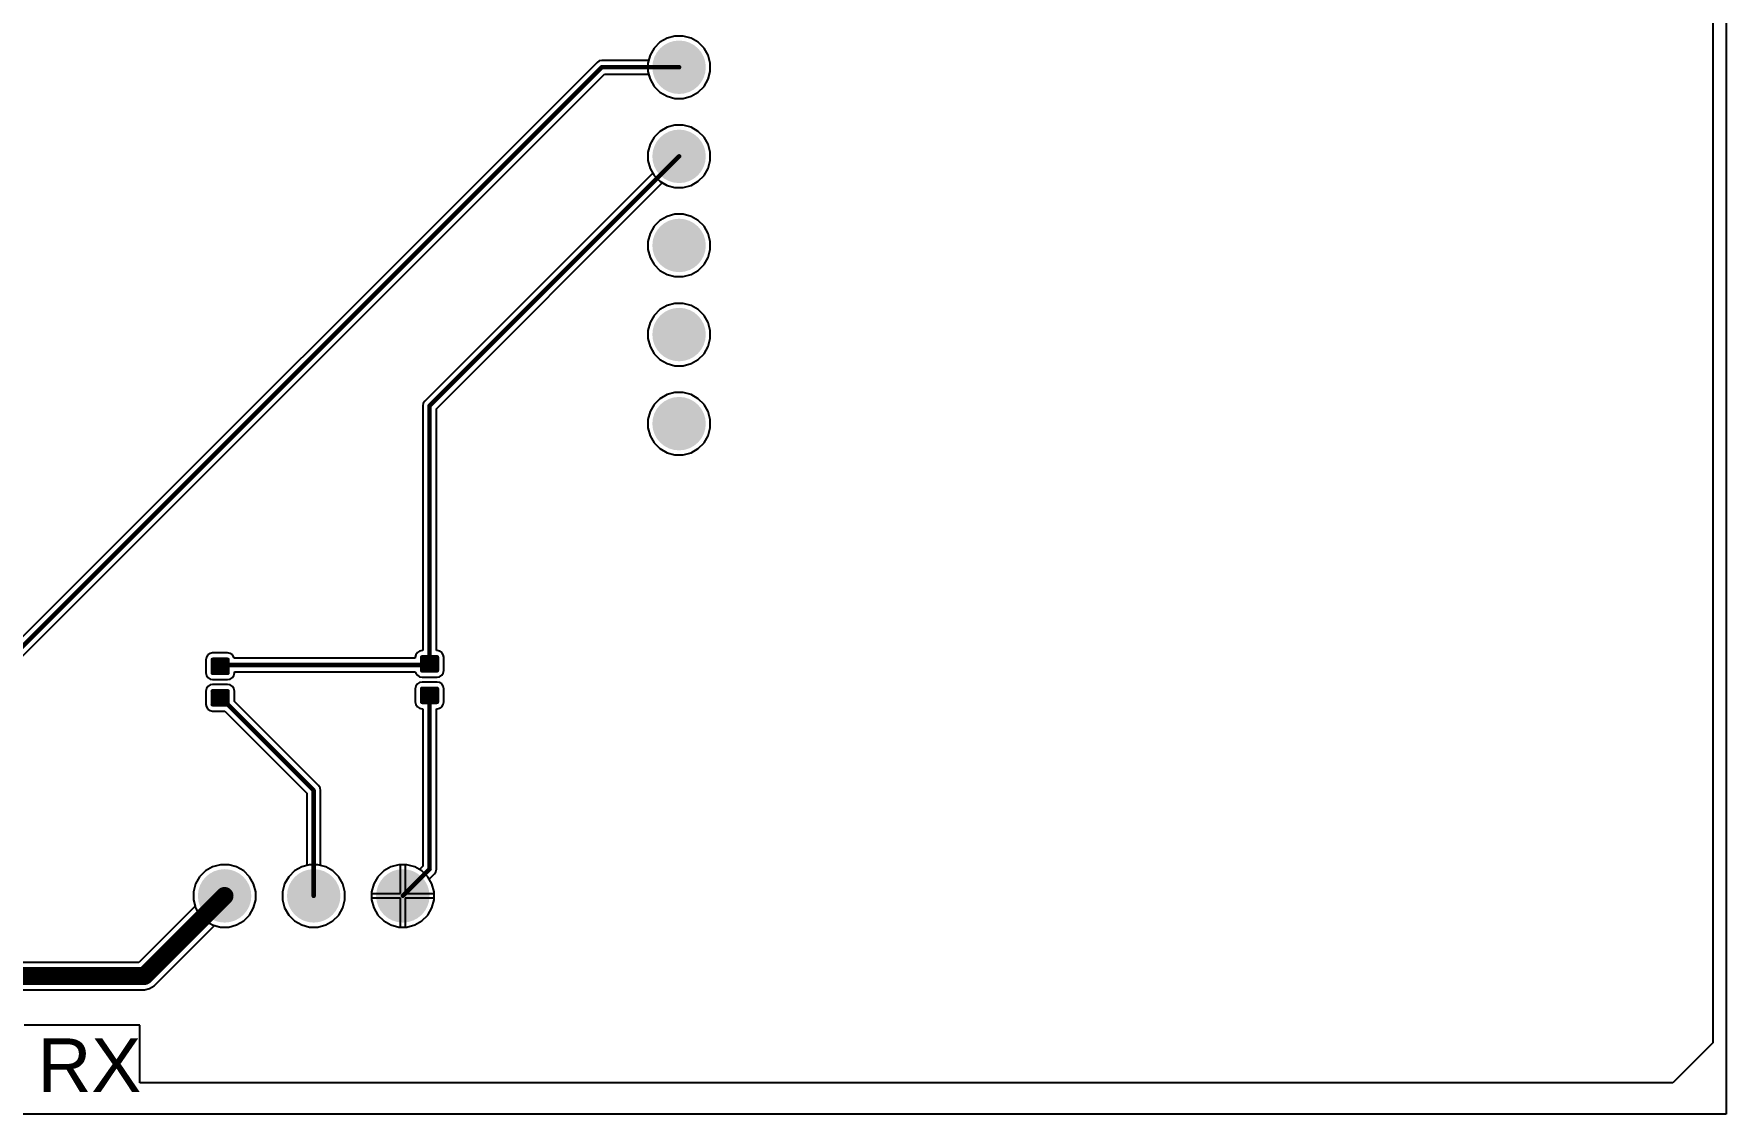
# Model space of a CAD drawing. Header units: inches. Extents: x 1.4 to 5.1, y 1.5 to 4.59.
# Drawn here: x 3.201 to 5.1, y 1.5 to 2.712 of the extents above; entities that cross this region are included whole.
import ezdxf

# ---------------------------------------------------------------- set-up
doc = ezdxf.new("R2010")
doc.units = ezdxf.units.IN
doc.header["$MEASUREMENT"] = 0
for name, color, linetype in [('Bottom Layer', 5, 'Continuous'), ('Multi-Layer', 9, 'Continuous'), ('Pad Holes', 156, 'Continuous'), ('Top Layer', 1, 'Continuous')]:
    doc.layers.add(name, color=color, linetype=linetype)
doc.styles.add('Arial', font='', dxfattribs={"height": 0.2})
doc.styles.get('Arial').set_extended_font_data('Arial')

# ---------------------------------------------------------------- blocks, each defined once
blk = doc.blocks.new('RESC0402_1005__L_2')
at = {"layer": 'Top Layer'}
h = blk.add_hatch(color=1, dxfattribs=at)
edge = h.paths.add_edge_path()
edge.add_arc((-0.0251, -0.0084), 0.00246, 180, 270)
edge.add_line((-0.0251, -0.0108), (-0.0103, -0.0108))
edge.add_arc((-0.0103, -0.0084), 0.00246, 270, 360)
edge.add_line((-0.0079, -0.0084), (-0.0079, 0.0084))
edge.add_arc((-0.0103, 0.0084), 0.00246, 0, 90)
edge.add_line((-0.0103, 0.0108), (-0.0251, 0.0108))
edge.add_arc((-0.0251, 0.0084), 0.00246, 90, 180)
edge.add_line((-0.0276, 0.0084), (-0.0276, -0.0084))
h = blk.add_hatch(color=1, dxfattribs=at)
edge = h.paths.add_edge_path()
edge.add_arc((0.0103, -0.0084), 0.00246, 180, 270)
edge.add_line((0.0103, -0.0108), (0.0251, -0.0108))
edge.add_arc((0.0251, -0.0084), 0.00246, 270, 360)
edge.add_line((0.0276, -0.0084), (0.0276, 0.0084))
edge.add_arc((0.0251, 0.0084), 0.00246, 0, 90)
edge.add_line((0.0251, 0.0108), (0.0103, 0.0108))
edge.add_arc((0.0103, 0.0084), 0.00246, 90, 180)
edge.add_line((0.0079, 0.0084), (0.0079, -0.0084))
blk = doc.blocks.new('RESC0402_1005__L_4')
at = {"layer": 'Top Layer'}
h = blk.add_hatch(color=1, dxfattribs=at)
edge = h.paths.add_edge_path()
edge.add_arc((-0.0251, -0.0084), 0.00246, 180, 270)
edge.add_line((-0.0251, -0.0108), (-0.0103, -0.0108))
edge.add_arc((-0.0103, -0.0084), 0.00246, 270, 360)
edge.add_line((-0.0079, -0.0084), (-0.0079, 0.0084))
edge.add_arc((-0.0103, 0.0084), 0.00246, 0, 90)
edge.add_line((-0.0103, 0.0108), (-0.0251, 0.0108))
edge.add_arc((-0.0251, 0.0084), 0.00246, 90, 180)
edge.add_line((-0.0276, 0.0084), (-0.0276, -0.0084))
h = blk.add_hatch(color=1, dxfattribs=at)
edge = h.paths.add_edge_path()
edge.add_arc((0.0103, -0.0084), 0.00246, 180, 270)
edge.add_line((0.0103, -0.0108), (0.0251, -0.0108))
edge.add_arc((0.0251, -0.0084), 0.00246, 270, 360)
edge.add_line((0.0276, -0.0084), (0.0276, 0.0084))
edge.add_arc((0.0251, 0.0084), 0.00246, 0, 90)
edge.add_line((0.0251, 0.0108), (0.0103, 0.0108))
edge.add_arc((0.0103, 0.0084), 0.00246, 90, 180)
edge.add_line((0.0079, 0.0084), (0.0079, -0.0084))
blk = doc.blocks.new('B____RX_5')
at = {"layer": 'Bottom Layer'}
h = blk.add_hatch(color=5, dxfattribs=at)
edge = h.paths.add_edge_path()
edge.add_arc((0, 0), 0.03, 0, 360)
h = blk.add_hatch(color=5, dxfattribs=at)
edge = h.paths.add_edge_path()
edge.add_arc((0, -0.1), 0.03, 0, 360)
h = blk.add_hatch(color=5, dxfattribs=at)
edge = h.paths.add_edge_path()
edge.add_arc((0, -0.2), 0.03, 0, 360)
at = {"layer": 'Multi-Layer'}
h = blk.add_hatch(color=9, dxfattribs=at)
edge = h.paths.add_edge_path()
edge.add_arc((0, 0), 0.03, 0, 360)
h = blk.add_hatch(color=9, dxfattribs=at)
edge = h.paths.add_edge_path()
edge.add_arc((0, -0.1), 0.03, 0, 360)
h = blk.add_hatch(color=9, dxfattribs=at)
edge = h.paths.add_edge_path()
edge.add_arc((0, -0.2), 0.03, 0, 360)
at = {"layer": 'Pad Holes'}
h = blk.add_hatch(color=7, dxfattribs=at)
edge = h.paths.add_edge_path()
edge.add_arc((0, 0), 0.015, 0, 360)
h = blk.add_hatch(color=7, dxfattribs=at)
edge = h.paths.add_edge_path()
edge.add_arc((0, -0.1), 0.015, 0, 360)
h = blk.add_hatch(color=7, dxfattribs=at)
edge = h.paths.add_edge_path()
edge.add_arc((0, -0.2), 0.015, 0, 360)
at = {"layer": 'Top Layer'}
h = blk.add_hatch(color=1, dxfattribs=at)
edge = h.paths.add_edge_path()
edge.add_arc((0, 0), 0.03, 0, 360)
h = blk.add_hatch(color=1, dxfattribs=at)
edge = h.paths.add_edge_path()
edge.add_arc((0, -0.1), 0.03, 0, 360)
h = blk.add_hatch(color=1, dxfattribs=at)
edge = h.paths.add_edge_path()
edge.add_arc((0, -0.2), 0.03, 0, 360)
blk = doc.blocks.new('ESP32_10')
at = {"layer": 'Bottom Layer'}
h = blk.add_hatch(color=5, dxfattribs=at)
edge = h.paths.add_edge_path()
edge.add_arc((-0.9, 0.1), 0.03, 0, 360)
h = blk.add_hatch(color=5, dxfattribs=at)
edge = h.paths.add_edge_path()
edge.add_arc((0, 0.1), 0.03, 0, 360)
h = blk.add_hatch(color=5, dxfattribs=at)
edge = h.paths.add_edge_path()
edge.add_arc((-0.9, 0), 0.03, 0, 360)
h = blk.add_hatch(color=5, dxfattribs=at)
edge = h.paths.add_edge_path()
edge.add_arc((0, 0), 0.03, 0, 360)
h = blk.add_hatch(color=5, dxfattribs=at)
edge = h.paths.add_edge_path()
edge.add_arc((-0.9, -0.1), 0.03, 0, 360)
h = blk.add_hatch(color=5, dxfattribs=at)
edge = h.paths.add_edge_path()
edge.add_arc((0, -0.1), 0.03, 0, 360)
h = blk.add_hatch(color=5, dxfattribs=at)
edge = h.paths.add_edge_path()
edge.add_arc((-0.9, -0.2), 0.03, 0, 360)
h = blk.add_hatch(color=5, dxfattribs=at)
edge = h.paths.add_edge_path()
edge.add_arc((0, -0.2), 0.03, 0, 360)
h = blk.add_hatch(color=5, dxfattribs=at)
edge = h.paths.add_edge_path()
edge.add_arc((-0.9, -0.3), 0.03, 0, 360)
h = blk.add_hatch(color=5, dxfattribs=at)
edge = h.paths.add_edge_path()
edge.add_arc((0, -0.3), 0.03, 0, 360)
h = blk.add_hatch(color=5, dxfattribs=at)
edge = h.paths.add_edge_path()
edge.add_arc((-0.9, -0.4), 0.03, 0, 360)
h = blk.add_hatch(color=5, dxfattribs=at)
edge = h.paths.add_edge_path()
edge.add_arc((0, -0.4), 0.03, 0, 360)
h = blk.add_hatch(color=5, dxfattribs=at)
edge = h.paths.add_edge_path()
edge.add_arc((-0.9, -0.5), 0.03, 0, 360)
h = blk.add_hatch(color=5, dxfattribs=at)
edge = h.paths.add_edge_path()
edge.add_arc((0, -0.5), 0.03, 0, 360)
h = blk.add_hatch(color=5, dxfattribs=at)
edge = h.paths.add_edge_path()
edge.add_arc((-0.9, -0.6), 0.03, 0, 360)
h = blk.add_hatch(color=5, dxfattribs=at)
edge = h.paths.add_edge_path()
edge.add_arc((0, -0.6), 0.03, 0, 360)
h = blk.add_hatch(color=5, dxfattribs=at)
edge = h.paths.add_edge_path()
edge.add_arc((-0.9, -0.7), 0.03, 0, 360)
h = blk.add_hatch(color=5, dxfattribs=at)
edge = h.paths.add_edge_path()
edge.add_arc((0, -0.7), 0.03, 0, 360)
h = blk.add_hatch(color=5, dxfattribs=at)
edge = h.paths.add_edge_path()
edge.add_arc((-0.9, -0.8), 0.03, 0, 360)
h = blk.add_hatch(color=5, dxfattribs=at)
edge = h.paths.add_edge_path()
edge.add_arc((0, -0.8), 0.03, 0, 360)
h = blk.add_hatch(color=5, dxfattribs=at)
edge = h.paths.add_edge_path()
edge.add_arc((-0.9, -0.9), 0.03, 0, 360)
h = blk.add_hatch(color=5, dxfattribs=at)
edge = h.paths.add_edge_path()
edge.add_arc((0, -0.9), 0.03, 0, 360)
h = blk.add_hatch(color=5, dxfattribs=at)
edge = h.paths.add_edge_path()
edge.add_arc((-0.9, -1), 0.03, 0, 360)
h = blk.add_hatch(color=5, dxfattribs=at)
edge = h.paths.add_edge_path()
edge.add_arc((0, -1), 0.03, 0, 360)
h = blk.add_hatch(color=5, dxfattribs=at)
edge = h.paths.add_edge_path()
edge.add_arc((-0.9, -1.1), 0.03, 0, 360)
h = blk.add_hatch(color=5, dxfattribs=at)
edge = h.paths.add_edge_path()
edge.add_arc((0, -1.1), 0.03, 0, 360)
h = blk.add_hatch(color=5, dxfattribs=at)
edge = h.paths.add_edge_path()
edge.add_arc((-0.9, -1.2), 0.03, 0, 360)
h = blk.add_hatch(color=5, dxfattribs=at)
edge = h.paths.add_edge_path()
edge.add_arc((0, -1.2), 0.03, 0, 360)
h = blk.add_hatch(color=5, dxfattribs=at)
edge = h.paths.add_edge_path()
edge.add_arc((-0.9, -1.3), 0.03, 0, 360)
h = blk.add_hatch(color=5, dxfattribs=at)
edge = h.paths.add_edge_path()
edge.add_arc((0, -1.3), 0.03, 0, 360)
h = blk.add_hatch(color=5, dxfattribs=at)
edge = h.paths.add_edge_path()
edge.add_arc((-0.9, -1.4), 0.03, 0, 360)
h = blk.add_hatch(color=5, dxfattribs=at)
edge = h.paths.add_edge_path()
edge.add_arc((0, -1.4), 0.03, 0, 360)
h = blk.add_hatch(color=5, dxfattribs=at)
edge = h.paths.add_edge_path()
edge.add_arc((-0.9, -1.5), 0.03, 0, 360)
h = blk.add_hatch(color=5, dxfattribs=at)
edge = h.paths.add_edge_path()
edge.add_arc((0, -1.5), 0.03, 0, 360)
h = blk.add_hatch(color=5, dxfattribs=at)
edge = h.paths.add_edge_path()
edge.add_arc((-0.9, -1.6), 0.03, 0, 360)
h = blk.add_hatch(color=5, dxfattribs=at)
edge = h.paths.add_edge_path()
edge.add_arc((0, -1.6), 0.03, 0, 360)
h = blk.add_hatch(color=5, dxfattribs=at)
edge = h.paths.add_edge_path()
edge.add_arc((-0.9, -1.7), 0.03, 0, 360)
h = blk.add_hatch(color=5, dxfattribs=at)
edge = h.paths.add_edge_path()
edge.add_arc((0, -1.7), 0.03, 0, 360)
at = {"layer": 'Multi-Layer'}
h = blk.add_hatch(color=9, dxfattribs=at)
edge = h.paths.add_edge_path()
edge.add_arc((-0.9, 0.1), 0.03, 0, 360)
h = blk.add_hatch(color=9, dxfattribs=at)
edge = h.paths.add_edge_path()
edge.add_arc((0, 0.1), 0.03, 0, 360)
h = blk.add_hatch(color=9, dxfattribs=at)
edge = h.paths.add_edge_path()
edge.add_arc((-0.9, 0), 0.03, 0, 360)
h = blk.add_hatch(color=9, dxfattribs=at)
edge = h.paths.add_edge_path()
edge.add_arc((0, 0), 0.03, 0, 360)
h = blk.add_hatch(color=9, dxfattribs=at)
edge = h.paths.add_edge_path()
edge.add_arc((-0.9, -0.1), 0.03, 0, 360)
h = blk.add_hatch(color=9, dxfattribs=at)
edge = h.paths.add_edge_path()
edge.add_arc((0, -0.1), 0.03, 0, 360)
h = blk.add_hatch(color=9, dxfattribs=at)
edge = h.paths.add_edge_path()
edge.add_arc((-0.9, -0.2), 0.03, 0, 360)
h = blk.add_hatch(color=9, dxfattribs=at)
edge = h.paths.add_edge_path()
edge.add_arc((0, -0.2), 0.03, 0, 360)
h = blk.add_hatch(color=9, dxfattribs=at)
edge = h.paths.add_edge_path()
edge.add_arc((-0.9, -0.3), 0.03, 0, 360)
h = blk.add_hatch(color=9, dxfattribs=at)
edge = h.paths.add_edge_path()
edge.add_arc((0, -0.3), 0.03, 0, 360)
h = blk.add_hatch(color=9, dxfattribs=at)
edge = h.paths.add_edge_path()
edge.add_arc((-0.9, -0.4), 0.03, 0, 360)
h = blk.add_hatch(color=9, dxfattribs=at)
edge = h.paths.add_edge_path()
edge.add_arc((0, -0.4), 0.03, 0, 360)
h = blk.add_hatch(color=9, dxfattribs=at)
edge = h.paths.add_edge_path()
edge.add_arc((-0.9, -0.5), 0.03, 0, 360)
h = blk.add_hatch(color=9, dxfattribs=at)
edge = h.paths.add_edge_path()
edge.add_arc((0, -0.5), 0.03, 0, 360)
h = blk.add_hatch(color=9, dxfattribs=at)
edge = h.paths.add_edge_path()
edge.add_arc((-0.9, -0.6), 0.03, 0, 360)
h = blk.add_hatch(color=9, dxfattribs=at)
edge = h.paths.add_edge_path()
edge.add_arc((0, -0.6), 0.03, 0, 360)
h = blk.add_hatch(color=9, dxfattribs=at)
edge = h.paths.add_edge_path()
edge.add_arc((-0.9, -0.7), 0.03, 0, 360)
h = blk.add_hatch(color=9, dxfattribs=at)
edge = h.paths.add_edge_path()
edge.add_arc((0, -0.7), 0.03, 0, 360)
h = blk.add_hatch(color=9, dxfattribs=at)
edge = h.paths.add_edge_path()
edge.add_arc((-0.9, -0.8), 0.03, 0, 360)
h = blk.add_hatch(color=9, dxfattribs=at)
edge = h.paths.add_edge_path()
edge.add_arc((0, -0.8), 0.03, 0, 360)
h = blk.add_hatch(color=9, dxfattribs=at)
edge = h.paths.add_edge_path()
edge.add_arc((-0.9, -0.9), 0.03, 0, 360)
h = blk.add_hatch(color=9, dxfattribs=at)
edge = h.paths.add_edge_path()
edge.add_arc((0, -0.9), 0.03, 0, 360)
h = blk.add_hatch(color=9, dxfattribs=at)
edge = h.paths.add_edge_path()
edge.add_arc((-0.9, -1), 0.03, 0, 360)
h = blk.add_hatch(color=9, dxfattribs=at)
edge = h.paths.add_edge_path()
edge.add_arc((0, -1), 0.03, 0, 360)
h = blk.add_hatch(color=9, dxfattribs=at)
edge = h.paths.add_edge_path()
edge.add_arc((-0.9, -1.1), 0.03, 0, 360)
h = blk.add_hatch(color=9, dxfattribs=at)
edge = h.paths.add_edge_path()
edge.add_arc((0, -1.1), 0.03, 0, 360)
h = blk.add_hatch(color=9, dxfattribs=at)
edge = h.paths.add_edge_path()
edge.add_arc((-0.9, -1.2), 0.03, 0, 360)
h = blk.add_hatch(color=9, dxfattribs=at)
edge = h.paths.add_edge_path()
edge.add_arc((0, -1.2), 0.03, 0, 360)
h = blk.add_hatch(color=9, dxfattribs=at)
edge = h.paths.add_edge_path()
edge.add_arc((-0.9, -1.3), 0.03, 0, 360)
h = blk.add_hatch(color=9, dxfattribs=at)
edge = h.paths.add_edge_path()
edge.add_arc((0, -1.3), 0.03, 0, 360)
h = blk.add_hatch(color=9, dxfattribs=at)
edge = h.paths.add_edge_path()
edge.add_arc((-0.9, -1.4), 0.03, 0, 360)
h = blk.add_hatch(color=9, dxfattribs=at)
edge = h.paths.add_edge_path()
edge.add_arc((0, -1.4), 0.03, 0, 360)
h = blk.add_hatch(color=9, dxfattribs=at)
edge = h.paths.add_edge_path()
edge.add_arc((-0.9, -1.5), 0.03, 0, 360)
h = blk.add_hatch(color=9, dxfattribs=at)
edge = h.paths.add_edge_path()
edge.add_arc((0, -1.5), 0.03, 0, 360)
h = blk.add_hatch(color=9, dxfattribs=at)
edge = h.paths.add_edge_path()
edge.add_arc((-0.9, -1.6), 0.03, 0, 360)
h = blk.add_hatch(color=9, dxfattribs=at)
edge = h.paths.add_edge_path()
edge.add_arc((0, -1.6), 0.03, 0, 360)
h = blk.add_hatch(color=9, dxfattribs=at)
edge = h.paths.add_edge_path()
edge.add_arc((-0.9, -1.7), 0.03, 0, 360)
h = blk.add_hatch(color=9, dxfattribs=at)
edge = h.paths.add_edge_path()
edge.add_arc((0, -1.7), 0.03, 0, 360)
at = {"layer": 'Pad Holes'}
h = blk.add_hatch(color=7, dxfattribs=at)
edge = h.paths.add_edge_path()
edge.add_arc((-0.9, 0.1), 0.015, 0, 360)
h = blk.add_hatch(color=7, dxfattribs=at)
edge = h.paths.add_edge_path()
edge.add_arc((0, 0.1), 0.015, 0, 360)
h = blk.add_hatch(color=7, dxfattribs=at)
edge = h.paths.add_edge_path()
edge.add_arc((-0.9, 0), 0.015, 0, 360)
h = blk.add_hatch(color=7, dxfattribs=at)
edge = h.paths.add_edge_path()
edge.add_arc((0, 0), 0.015, 0, 360)
h = blk.add_hatch(color=7, dxfattribs=at)
edge = h.paths.add_edge_path()
edge.add_arc((-0.9, -0.1), 0.015, 0, 360)
h = blk.add_hatch(color=7, dxfattribs=at)
edge = h.paths.add_edge_path()
edge.add_arc((0, -0.1), 0.015, 0, 360)
h = blk.add_hatch(color=7, dxfattribs=at)
edge = h.paths.add_edge_path()
edge.add_arc((-0.9, -0.2), 0.015, 0, 360)
h = blk.add_hatch(color=7, dxfattribs=at)
edge = h.paths.add_edge_path()
edge.add_arc((0, -0.2), 0.015, 0, 360)
h = blk.add_hatch(color=7, dxfattribs=at)
edge = h.paths.add_edge_path()
edge.add_arc((-0.9, -0.3), 0.015, 0, 360)
h = blk.add_hatch(color=7, dxfattribs=at)
edge = h.paths.add_edge_path()
edge.add_arc((0, -0.3), 0.015, 0, 360)
h = blk.add_hatch(color=7, dxfattribs=at)
edge = h.paths.add_edge_path()
edge.add_arc((-0.9, -0.4), 0.015, 0, 360)
h = blk.add_hatch(color=7, dxfattribs=at)
edge = h.paths.add_edge_path()
edge.add_arc((0, -0.4), 0.015, 0, 360)
h = blk.add_hatch(color=7, dxfattribs=at)
edge = h.paths.add_edge_path()
edge.add_arc((-0.9, -0.5), 0.015, 0, 360)
h = blk.add_hatch(color=7, dxfattribs=at)
edge = h.paths.add_edge_path()
edge.add_arc((0, -0.5), 0.015, 0, 360)
h = blk.add_hatch(color=7, dxfattribs=at)
edge = h.paths.add_edge_path()
edge.add_arc((-0.9, -0.6), 0.015, 0, 360)
h = blk.add_hatch(color=7, dxfattribs=at)
edge = h.paths.add_edge_path()
edge.add_arc((0, -0.6), 0.015, 0, 360)
h = blk.add_hatch(color=7, dxfattribs=at)
edge = h.paths.add_edge_path()
edge.add_arc((-0.9, -0.7), 0.015, 0, 360)
h = blk.add_hatch(color=7, dxfattribs=at)
edge = h.paths.add_edge_path()
edge.add_arc((0, -0.7), 0.015, 0, 360)
h = blk.add_hatch(color=7, dxfattribs=at)
edge = h.paths.add_edge_path()
edge.add_arc((-0.9, -0.8), 0.015, 0, 360)
h = blk.add_hatch(color=7, dxfattribs=at)
edge = h.paths.add_edge_path()
edge.add_arc((0, -0.8), 0.015, 0, 360)
h = blk.add_hatch(color=7, dxfattribs=at)
edge = h.paths.add_edge_path()
edge.add_arc((-0.9, -0.9), 0.015, 0, 360)
h = blk.add_hatch(color=7, dxfattribs=at)
edge = h.paths.add_edge_path()
edge.add_arc((0, -0.9), 0.015, 0, 360)
h = blk.add_hatch(color=7, dxfattribs=at)
edge = h.paths.add_edge_path()
edge.add_arc((-0.9, -1), 0.015, 0, 360)
h = blk.add_hatch(color=7, dxfattribs=at)
edge = h.paths.add_edge_path()
edge.add_arc((0, -1), 0.015, 0, 360)
h = blk.add_hatch(color=7, dxfattribs=at)
edge = h.paths.add_edge_path()
edge.add_arc((-0.9, -1.1), 0.015, 0, 360)
h = blk.add_hatch(color=7, dxfattribs=at)
edge = h.paths.add_edge_path()
edge.add_arc((0, -1.1), 0.015, 0, 360)
h = blk.add_hatch(color=7, dxfattribs=at)
edge = h.paths.add_edge_path()
edge.add_arc((-0.9, -1.2), 0.015, 0, 360)
h = blk.add_hatch(color=7, dxfattribs=at)
edge = h.paths.add_edge_path()
edge.add_arc((0, -1.2), 0.015, 0, 360)
h = blk.add_hatch(color=7, dxfattribs=at)
edge = h.paths.add_edge_path()
edge.add_arc((-0.9, -1.3), 0.015, 0, 360)
h = blk.add_hatch(color=7, dxfattribs=at)
edge = h.paths.add_edge_path()
edge.add_arc((0, -1.3), 0.015, 0, 360)
h = blk.add_hatch(color=7, dxfattribs=at)
edge = h.paths.add_edge_path()
edge.add_arc((-0.9, -1.4), 0.015, 0, 360)
h = blk.add_hatch(color=7, dxfattribs=at)
edge = h.paths.add_edge_path()
edge.add_arc((0, -1.4), 0.015, 0, 360)
h = blk.add_hatch(color=7, dxfattribs=at)
edge = h.paths.add_edge_path()
edge.add_arc((-0.9, -1.5), 0.015, 0, 360)
h = blk.add_hatch(color=7, dxfattribs=at)
edge = h.paths.add_edge_path()
edge.add_arc((0, -1.5), 0.015, 0, 360)
h = blk.add_hatch(color=7, dxfattribs=at)
edge = h.paths.add_edge_path()
edge.add_arc((-0.9, -1.6), 0.015, 0, 360)
h = blk.add_hatch(color=7, dxfattribs=at)
edge = h.paths.add_edge_path()
edge.add_arc((0, -1.6), 0.015, 0, 360)
h = blk.add_hatch(color=7, dxfattribs=at)
edge = h.paths.add_edge_path()
edge.add_arc((-0.9, -1.7), 0.015, 0, 360)
h = blk.add_hatch(color=7, dxfattribs=at)
edge = h.paths.add_edge_path()
edge.add_arc((0, -1.7), 0.015, 0, 360)
at = {"layer": 'Top Layer'}
h = blk.add_hatch(color=1, dxfattribs=at)
edge = h.paths.add_edge_path()
edge.add_arc((-0.9, 0.1), 0.03, 0, 360)
h = blk.add_hatch(color=1, dxfattribs=at)
edge = h.paths.add_edge_path()
edge.add_arc((0, 0.1), 0.03, 0, 360)
h = blk.add_hatch(color=1, dxfattribs=at)
edge = h.paths.add_edge_path()
edge.add_arc((-0.9, 0), 0.03, 0, 360)
h = blk.add_hatch(color=1, dxfattribs=at)
edge = h.paths.add_edge_path()
edge.add_arc((0, 0), 0.03, 0, 360)
h = blk.add_hatch(color=1, dxfattribs=at)
edge = h.paths.add_edge_path()
edge.add_arc((-0.9, -0.1), 0.03, 0, 360)
h = blk.add_hatch(color=1, dxfattribs=at)
edge = h.paths.add_edge_path()
edge.add_arc((0, -0.1), 0.03, 0, 360)
h = blk.add_hatch(color=1, dxfattribs=at)
edge = h.paths.add_edge_path()
edge.add_arc((-0.9, -0.2), 0.03, 0, 360)
h = blk.add_hatch(color=1, dxfattribs=at)
edge = h.paths.add_edge_path()
edge.add_arc((0, -0.2), 0.03, 0, 360)
h = blk.add_hatch(color=1, dxfattribs=at)
edge = h.paths.add_edge_path()
edge.add_arc((-0.9, -0.3), 0.03, 0, 360)
h = blk.add_hatch(color=1, dxfattribs=at)
edge = h.paths.add_edge_path()
edge.add_arc((0, -0.3), 0.03, 0, 360)
h = blk.add_hatch(color=1, dxfattribs=at)
edge = h.paths.add_edge_path()
edge.add_arc((-0.9, -0.4), 0.03, 0, 360)
h = blk.add_hatch(color=1, dxfattribs=at)
edge = h.paths.add_edge_path()
edge.add_arc((0, -0.4), 0.03, 0, 360)
h = blk.add_hatch(color=1, dxfattribs=at)
edge = h.paths.add_edge_path()
edge.add_arc((-0.9, -0.5), 0.03, 0, 360)
h = blk.add_hatch(color=1, dxfattribs=at)
edge = h.paths.add_edge_path()
edge.add_arc((0, -0.5), 0.03, 0, 360)
h = blk.add_hatch(color=1, dxfattribs=at)
edge = h.paths.add_edge_path()
edge.add_arc((-0.9, -0.6), 0.03, 0, 360)
h = blk.add_hatch(color=1, dxfattribs=at)
edge = h.paths.add_edge_path()
edge.add_arc((0, -0.6), 0.03, 0, 360)
h = blk.add_hatch(color=1, dxfattribs=at)
edge = h.paths.add_edge_path()
edge.add_arc((-0.9, -0.7), 0.03, 0, 360)
h = blk.add_hatch(color=1, dxfattribs=at)
edge = h.paths.add_edge_path()
edge.add_arc((0, -0.7), 0.03, 0, 360)
h = blk.add_hatch(color=1, dxfattribs=at)
edge = h.paths.add_edge_path()
edge.add_arc((-0.9, -0.8), 0.03, 0, 360)
h = blk.add_hatch(color=1, dxfattribs=at)
edge = h.paths.add_edge_path()
edge.add_arc((0, -0.8), 0.03, 0, 360)
h = blk.add_hatch(color=1, dxfattribs=at)
edge = h.paths.add_edge_path()
edge.add_arc((-0.9, -0.9), 0.03, 0, 360)
h = blk.add_hatch(color=1, dxfattribs=at)
edge = h.paths.add_edge_path()
edge.add_arc((0, -0.9), 0.03, 0, 360)
h = blk.add_hatch(color=1, dxfattribs=at)
edge = h.paths.add_edge_path()
edge.add_arc((-0.9, -1), 0.03, 0, 360)
h = blk.add_hatch(color=1, dxfattribs=at)
edge = h.paths.add_edge_path()
edge.add_arc((0, -1), 0.03, 0, 360)
h = blk.add_hatch(color=1, dxfattribs=at)
edge = h.paths.add_edge_path()
edge.add_arc((-0.9, -1.1), 0.03, 0, 360)
h = blk.add_hatch(color=1, dxfattribs=at)
edge = h.paths.add_edge_path()
edge.add_arc((0, -1.1), 0.03, 0, 360)
h = blk.add_hatch(color=1, dxfattribs=at)
edge = h.paths.add_edge_path()
edge.add_arc((-0.9, -1.2), 0.03, 0, 360)
h = blk.add_hatch(color=1, dxfattribs=at)
edge = h.paths.add_edge_path()
edge.add_arc((0, -1.2), 0.03, 0, 360)
h = blk.add_hatch(color=1, dxfattribs=at)
edge = h.paths.add_edge_path()
edge.add_arc((-0.9, -1.3), 0.03, 0, 360)
h = blk.add_hatch(color=1, dxfattribs=at)
edge = h.paths.add_edge_path()
edge.add_arc((0, -1.3), 0.03, 0, 360)
h = blk.add_hatch(color=1, dxfattribs=at)
edge = h.paths.add_edge_path()
edge.add_arc((-0.9, -1.4), 0.03, 0, 360)
h = blk.add_hatch(color=1, dxfattribs=at)
edge = h.paths.add_edge_path()
edge.add_arc((0, -1.4), 0.03, 0, 360)
h = blk.add_hatch(color=1, dxfattribs=at)
edge = h.paths.add_edge_path()
edge.add_arc((-0.9, -1.5), 0.03, 0, 360)
h = blk.add_hatch(color=1, dxfattribs=at)
edge = h.paths.add_edge_path()
edge.add_arc((0, -1.5), 0.03, 0, 360)
h = blk.add_hatch(color=1, dxfattribs=at)
edge = h.paths.add_edge_path()
edge.add_arc((-0.9, -1.6), 0.03, 0, 360)
h = blk.add_hatch(color=1, dxfattribs=at)
edge = h.paths.add_edge_path()
edge.add_arc((0, -1.6), 0.03, 0, 360)
h = blk.add_hatch(color=1, dxfattribs=at)
edge = h.paths.add_edge_path()
edge.add_arc((-0.9, -1.7), 0.03, 0, 360)
h = blk.add_hatch(color=1, dxfattribs=at)
edge = h.paths.add_edge_path()
edge.add_arc((0, -1.7), 0.03, 0, 360)

msp = doc.modelspace()

# ---------------------------------------------------------------- linework, layer by layer
at = {"layer": 'Bottom Layer'}
for p, q in [((5.1, 4.585), (5.1, 1.5)), ((3.9035, 2.703), (3.897, 2.6965)), ((3.9115, 2.7076), (3.9035, 2.703)), ((3.9204, 2.71), (3.9115, 2.7076)), ((3.9296, 2.71), (3.9204, 2.71)), ((3.9385, 2.7076), (3.9296, 2.71)), ((3.9465, 2.703), (3.9385, 2.7076)), ((3.953, 2.6965), (3.9465, 2.703)), ((3.8924, 2.6885), (3.89, 2.6796)), ((3.89, 2.6796), (3.89, 2.6704)), ((3.897, 2.6965), (3.8924, 2.6885)), ((3.9576, 2.6885), (3.953, 2.6965)), ((3.96, 2.6796), (3.9576, 2.6885)), ((3.96, 2.6704), (3.96, 2.6796)), ((3.89, 2.6704), (3.8924, 2.6615)), ((3.8924, 2.6615), (3.897, 2.6535)), ((3.953, 2.6535), (3.9576, 2.6615)), ((3.9576, 2.6615), (3.96, 2.6704)), ((3.897, 2.6535), (3.9035, 2.647)), ((3.9035, 2.647), (3.9115, 2.6424)), ((3.9115, 2.6424), (3.9204, 2.64)), ((3.9204, 2.64), (3.9296, 2.64)), ((3.9296, 2.64), (3.9385, 2.6424)), ((3.9385, 2.6424), (3.9465, 2.647)), ((3.9465, 2.647), (3.953, 2.6535)), ((3.9035, 2.603), (3.897, 2.5965)), ((3.9115, 2.6076), (3.9035, 2.603)), ((3.9204, 2.61), (3.9115, 2.6076)), ((3.9296, 2.61), (3.9204, 2.61)), ((3.9385, 2.6076), (3.9296, 2.61)), ((3.9465, 2.603), (3.9385, 2.6076)), ((3.953, 2.5965), (3.9465, 2.603)), ((3.8924, 2.5885), (3.89, 2.5796)), ((3.897, 2.5965), (3.8924, 2.5885)), ((3.9576, 2.5885), (3.953, 2.5965)), ((3.96, 2.5796), (3.9576, 2.5885)), ((3.89, 2.5796), (3.89, 2.5704)), ((3.89, 2.5704), (3.8924, 2.5615)), ((3.9576, 2.5615), (3.96, 2.5704)), ((3.96, 2.5704), (3.96, 2.5796)), ((3.8924, 2.5615), (3.897, 2.5535)), ((3.897, 2.5535), (3.9035, 2.547)), ((3.9035, 2.547), (3.9115, 2.5424)), ((3.9385, 2.5424), (3.9465, 2.547)), ((3.9465, 2.547), (3.953, 2.5535)), ((3.953, 2.5535), (3.9576, 2.5615)), ((3.9115, 2.5424), (3.9204, 2.54)), ((3.9204, 2.54), (3.9296, 2.54)), ((3.9296, 2.54), (3.9385, 2.5424)), ((3.9115, 2.5076), (3.9035, 2.503)), ((3.9204, 2.51), (3.9115, 2.5076)), ((3.9296, 2.51), (3.9204, 2.51)), ((3.9385, 2.5076), (3.9296, 2.51)), ((3.9465, 2.503), (3.9385, 2.5076)), ((3.8924, 2.4885), (3.89, 2.4796)), ((3.897, 2.4965), (3.8924, 2.4885)), ((3.9035, 2.503), (3.897, 2.4965)), ((3.953, 2.4965), (3.9465, 2.503)), ((3.9576, 2.4885), (3.953, 2.4965)), ((3.96, 2.4796), (3.9576, 2.4885)), ((3.89, 2.4796), (3.89, 2.4704)), ((3.89, 2.4704), (3.8924, 2.4615)), ((3.9576, 2.4615), (3.96, 2.4704)), ((3.96, 2.4704), (3.96, 2.4796)), ((3.8924, 2.4615), (3.897, 2.4535)), ((3.897, 2.4535), (3.9035, 2.447)), ((3.9465, 2.447), (3.953, 2.4535)), ((3.953, 2.4535), (3.9576, 2.4615)), ((3.9035, 2.447), (3.9115, 2.4424)), ((3.9115, 2.4424), (3.9204, 2.44)), ((3.9204, 2.44), (3.9296, 2.44)), ((3.9296, 2.44), (3.9385, 2.4424)), ((3.9385, 2.4424), (3.9465, 2.447)), ((3.897, 2.3965), (3.8924, 2.3885)), ((3.9035, 2.403), (3.897, 2.3965)), ((3.9115, 2.4076), (3.9035, 2.403)), ((3.9204, 2.41), (3.9115, 2.4076)), ((3.9296, 2.41), (3.9204, 2.41)), ((3.9385, 2.4076), (3.9296, 2.41)), ((3.9465, 2.403), (3.9385, 2.4076)), ((3.953, 2.3965), (3.9465, 2.403)), ((3.9576, 2.3885), (3.953, 2.3965)), ((3.8924, 2.3885), (3.89, 2.3796)), ((3.89, 2.3796), (3.89, 2.3704)), ((3.96, 2.3796), (3.9576, 2.3885)), ((3.96, 2.3704), (3.96, 2.3796)), ((3.89, 2.3704), (3.8924, 2.3615)), ((3.8924, 2.3615), (3.897, 2.3535)), ((3.953, 2.3535), (3.9576, 2.3615)), ((3.9576, 2.3615), (3.96, 2.3704)), ((3.897, 2.3535), (3.9035, 2.347)), ((3.9035, 2.347), (3.9115, 2.3424)), ((3.9115, 2.3424), (3.9204, 2.34)), ((3.9204, 2.34), (3.9296, 2.34)), ((3.9296, 2.34), (3.9385, 2.3424)), ((3.9385, 2.3424), (3.9465, 2.347)), ((3.9465, 2.347), (3.953, 2.3535)), ((3.9035, 2.303), (3.897, 2.2965)), ((3.9115, 2.3076), (3.9035, 2.303)), ((3.9204, 2.31), (3.9115, 2.3076)), ((3.9296, 2.31), (3.9204, 2.31)), ((3.9385, 2.3076), (3.9296, 2.31)), ((3.9465, 2.303), (3.9385, 2.3076)), ((3.953, 2.2965), (3.9465, 2.303)), ((3.8924, 2.2885), (3.89, 2.2796)), ((3.89, 2.2796), (3.89, 2.2704)), ((3.897, 2.2965), (3.8924, 2.2885)), ((3.9576, 2.2885), (3.953, 2.2965)), ((3.96, 2.2796), (3.9576, 2.2885)), ((3.96, 2.2704), (3.96, 2.2796)), ((3.89, 2.2704), (3.8924, 2.2615)), ((3.8924, 2.2615), (3.897, 2.2535)), ((3.953, 2.2535), (3.9576, 2.2615)), ((3.9576, 2.2615), (3.96, 2.2704)), ((3.897, 2.2535), (3.9035, 2.247)), ((3.9035, 2.247), (3.9115, 2.2424)), ((3.9115, 2.2424), (3.9204, 2.24)), ((3.9296, 2.24), (3.9385, 2.2424)), ((3.9385, 2.2424), (3.9465, 2.247)), ((3.9465, 2.247), (3.953, 2.2535)), ((3.9204, 2.24), (3.9296, 2.24)), ((3.387, 1.7665), (3.3824, 1.7585)), ((3.3935, 1.773), (3.387, 1.7665)), ((3.4015, 1.7776), (3.3935, 1.773)), ((3.4104, 1.78), (3.4015, 1.7776)), ((3.4196, 1.78), (3.4104, 1.78)), ((3.4285, 1.7776), (3.4196, 1.78)), ((3.4365, 1.773), (3.4285, 1.7776)), ((3.443, 1.7665), (3.4365, 1.773)), ((3.4476, 1.7585), (3.443, 1.7665)), ((3.487, 1.7665), (3.4824, 1.7585)), ((3.4935, 1.773), (3.487, 1.7665)), ((3.5015, 1.7776), (3.4935, 1.773)), ((3.5104, 1.78), (3.5015, 1.7776)), ((3.5196, 1.78), (3.5104, 1.78)), ((3.5285, 1.7776), (3.5196, 1.78)), ((3.5365, 1.773), (3.5285, 1.7776)), ((3.543, 1.7665), (3.5365, 1.773)), ((3.5476, 1.7585), (3.543, 1.7665)), ((3.587, 1.7665), (3.5824, 1.7585)), ((3.5935, 1.773), (3.587, 1.7665)), ((3.6015, 1.7776), (3.5935, 1.773)), ((3.6104, 1.78), (3.6015, 1.7776)), ((3.6125, 1.78), (3.6104, 1.78)), ((3.6125, 1.7475), (3.6125, 1.78)), ((3.6196, 1.78), (3.6175, 1.78)), ((3.6175, 1.78), (3.6175, 1.7475)), ((3.6285, 1.7776), (3.6196, 1.78)), ((3.6365, 1.773), (3.6285, 1.7776)), ((3.643, 1.7665), (3.6365, 1.773)), ((3.6476, 1.7585), (3.643, 1.7665)), ((3.3824, 1.7585), (3.38, 1.7496)), ((3.38, 1.7496), (3.38, 1.7404)), ((3.45, 1.7496), (3.4476, 1.7585)), ((3.45, 1.7404), (3.45, 1.7496)), ((3.4824, 1.7585), (3.48, 1.7496)), ((3.48, 1.7496), (3.48, 1.7404)), ((3.55, 1.7496), (3.5476, 1.7585)), ((3.55, 1.7404), (3.55, 1.7496)), ((3.5824, 1.7585), (3.58, 1.7496)), ((3.58, 1.7496), (3.58, 1.7475)), ((3.58, 1.7475), (3.6125, 1.7475)), ((3.6175, 1.7475), (3.65, 1.7475)), ((3.65, 1.7496), (3.6476, 1.7585)), ((3.65, 1.7475), (3.65, 1.7496)), ((3.38, 1.7404), (3.3824, 1.7315)), ((3.3824, 1.7315), (3.387, 1.7235)), ((3.443, 1.7235), (3.4476, 1.7315)), ((3.4476, 1.7315), (3.45, 1.7404)), ((3.48, 1.7404), (3.4824, 1.7315)), ((3.4824, 1.7315), (3.487, 1.7235)), ((3.543, 1.7235), (3.5476, 1.7315)), ((3.5476, 1.7315), (3.55, 1.7404)), ((3.6125, 1.7425), (3.58, 1.7425)), ((3.58, 1.7425), (3.58, 1.7404)), ((3.58, 1.7404), (3.5824, 1.7315)), ((3.5824, 1.7315), (3.587, 1.7235)), ((3.6125, 1.71), (3.6125, 1.7425)), ((3.65, 1.7425), (3.6175, 1.7425)), ((3.6175, 1.7425), (3.6175, 1.71)), ((3.643, 1.7235), (3.6476, 1.7315)), ((3.6476, 1.7315), (3.65, 1.7404)), ((3.65, 1.7404), (3.65, 1.7425)), ((3.387, 1.7235), (3.3935, 1.717)), ((3.3935, 1.717), (3.4015, 1.7124)), ((3.4015, 1.7124), (3.4104, 1.71)), ((3.4104, 1.71), (3.4196, 1.71)), ((3.4196, 1.71), (3.4285, 1.7124)), ((3.4285, 1.7124), (3.4365, 1.717)), ((3.4365, 1.717), (3.443, 1.7235)), ((3.487, 1.7235), (3.4935, 1.717)), ((3.4935, 1.717), (3.5015, 1.7124)), ((3.5015, 1.7124), (3.5104, 1.71)), ((3.5104, 1.71), (3.5196, 1.71)), ((3.5196, 1.71), (3.5285, 1.7124)), ((3.5285, 1.7124), (3.5365, 1.717)), ((3.5365, 1.717), (3.543, 1.7235)), ((3.587, 1.7235), (3.5935, 1.717)), ((3.5935, 1.717), (3.6015, 1.7124)), ((3.6015, 1.7124), (3.6104, 1.71)), ((3.6104, 1.71), (3.6125, 1.71)), ((3.6175, 1.71), (3.6196, 1.71)), ((3.6196, 1.71), (3.6285, 1.7124)), ((3.6285, 1.7124), (3.6365, 1.717)), ((3.6365, 1.717), (3.643, 1.7235)), ((5.1, 1.5), (1.405, 1.5))]:
    msp.add_line(p, q, dxfattribs=at)
at = {"layer": 'Top Layer'}
for p, q in [((5.085, 4.56), (5.085, 1.58)), ((3.9035, 2.703), (3.897, 2.6965)), ((3.9115, 2.7076), (3.9035, 2.703)), ((3.9204, 2.71), (3.9115, 2.7076)), ((3.9296, 2.71), (3.9204, 2.71)), ((3.9385, 2.7076), (3.9296, 2.71)), ((3.9465, 2.703), (3.9385, 2.7076)), ((3.953, 2.6965), (3.9465, 2.703)), ((3.8329, 2.6804), (3.1702, 2.0177)), ((3.8353, 2.6821), (3.8329, 2.6804)), ((3.8329, 2.6804), (3.8329, 2.6804)), ((3.8383, 2.6826), (3.8353, 2.6821)), ((3.8908, 2.6826), (3.8383, 2.6826)), ((3.8924, 2.6885), (3.8908, 2.6826)), ((3.897, 2.6965), (3.8924, 2.6885)), ((3.9576, 2.6885), (3.953, 2.6965)), ((3.96, 2.6796), (3.9576, 2.6885)), ((3.96, 2.6704), (3.96, 2.6796)), ((3.181, 2.0069), (3.8414, 2.6674)), ((3.8414, 2.6674), (3.8908, 2.6674)), ((3.8908, 2.6674), (3.8924, 2.6615)), ((3.8924, 2.6615), (3.897, 2.6535)), ((3.953, 2.6535), (3.9576, 2.6615)), ((3.9576, 2.6615), (3.96, 2.6704)), ((3.897, 2.6535), (3.9035, 2.647)), ((3.9035, 2.647), (3.9115, 2.6424)), ((3.9115, 2.6424), (3.9204, 2.64)), ((3.9204, 2.64), (3.9296, 2.64)), ((3.9296, 2.64), (3.9385, 2.6424)), ((3.9385, 2.6424), (3.9465, 2.647)), ((3.9465, 2.647), (3.953, 2.6535)), ((3.9035, 2.603), (3.897, 2.5965)), ((3.9115, 2.6076), (3.9035, 2.603)), ((3.9204, 2.61), (3.9115, 2.6076)), ((3.9296, 2.61), (3.9204, 2.61)), ((3.9385, 2.6076), (3.9296, 2.61)), ((3.9465, 2.603), (3.9385, 2.6076)), ((3.953, 2.5965), (3.9465, 2.603)), ((3.8924, 2.5885), (3.89, 2.5796)), ((3.897, 2.5965), (3.8924, 2.5885)), ((3.9576, 2.5885), (3.953, 2.5965)), ((3.96, 2.5796), (3.9576, 2.5885)), ((3.89, 2.5796), (3.89, 2.5704)), ((3.89, 2.5704), (3.8924, 2.5615)), ((3.9576, 2.5615), (3.96, 2.5704)), ((3.96, 2.5704), (3.96, 2.5796)), ((3.8954, 2.5562), (3.6396, 2.3004)), ((3.6526, 2.2918), (3.9062, 2.5454)), ((3.8924, 2.5615), (3.8954, 2.5562)), ((3.9062, 2.5454), (3.9115, 2.5424)), ((3.9385, 2.5424), (3.9465, 2.547)), ((3.9465, 2.547), (3.953, 2.5535)), ((3.953, 2.5535), (3.9576, 2.5615)), ((3.9115, 2.5424), (3.9204, 2.54)), ((3.9204, 2.54), (3.9296, 2.54)), ((3.9296, 2.54), (3.9385, 2.5424)), ((3.9115, 2.5076), (3.9035, 2.503)), ((3.9204, 2.51), (3.9115, 2.5076)), ((3.9296, 2.51), (3.9204, 2.51)), ((3.9385, 2.5076), (3.9296, 2.51)), ((3.9465, 2.503), (3.9385, 2.5076)), ((3.8924, 2.4885), (3.89, 2.4796)), ((3.897, 2.4965), (3.8924, 2.4885)), ((3.9035, 2.503), (3.897, 2.4965)), ((3.953, 2.4965), (3.9465, 2.503)), ((3.9576, 2.4885), (3.953, 2.4965)), ((3.96, 2.4796), (3.9576, 2.4885)), ((3.89, 2.4796), (3.89, 2.4704)), ((3.89, 2.4704), (3.8924, 2.4615)), ((3.9576, 2.4615), (3.96, 2.4704)), ((3.96, 2.4704), (3.96, 2.4796)), ((3.8924, 2.4615), (3.897, 2.4535)), ((3.897, 2.4535), (3.9035, 2.447)), ((3.9465, 2.447), (3.953, 2.4535)), ((3.953, 2.4535), (3.9576, 2.4615)), ((3.9035, 2.447), (3.9115, 2.4424)), ((3.9115, 2.4424), (3.9204, 2.44)), ((3.9204, 2.44), (3.9296, 2.44)), ((3.9296, 2.44), (3.9385, 2.4424)), ((3.9385, 2.4424), (3.9465, 2.447)), ((3.897, 2.3965), (3.8924, 2.3885)), ((3.9035, 2.403), (3.897, 2.3965)), ((3.9115, 2.4076), (3.9035, 2.403)), ((3.9204, 2.41), (3.9115, 2.4076)), ((3.9296, 2.41), (3.9204, 2.41)), ((3.9385, 2.4076), (3.9296, 2.41)), ((3.9465, 2.403), (3.9385, 2.4076)), ((3.953, 2.3965), (3.9465, 2.403)), ((3.9576, 2.3885), (3.953, 2.3965)), ((3.8924, 2.3885), (3.89, 2.3796)), ((3.89, 2.3796), (3.89, 2.3704)), ((3.96, 2.3796), (3.9576, 2.3885)), ((3.96, 2.3704), (3.96, 2.3796)), ((3.89, 2.3704), (3.8924, 2.3615)), ((3.8924, 2.3615), (3.897, 2.3535)), ((3.953, 2.3535), (3.9576, 2.3615)), ((3.9576, 2.3615), (3.96, 2.3704)), ((3.897, 2.3535), (3.9035, 2.347)), ((3.9035, 2.347), (3.9115, 2.3424)), ((3.9115, 2.3424), (3.9204, 2.34)), ((3.9204, 2.34), (3.9296, 2.34)), ((3.9296, 2.34), (3.9385, 2.3424)), ((3.9385, 2.3424), (3.9465, 2.347)), ((3.9465, 2.347), (3.953, 2.3535)), ((3.6379, 2.2979), (3.6374, 2.295)), ((3.6396, 2.3004), (3.6379, 2.2979)), ((3.9035, 2.303), (3.897, 2.2965)), ((3.9115, 2.3076), (3.9035, 2.303)), ((3.9204, 2.31), (3.9115, 2.3076)), ((3.9296, 2.31), (3.9204, 2.31)), ((3.9385, 2.3076), (3.9296, 2.31)), ((3.9465, 2.303), (3.9385, 2.3076)), ((3.953, 2.2965), (3.9465, 2.303)), ((3.6374, 2.295), (3.6374, 2.0204)), ((3.6526, 2.0204), (3.6526, 2.2918)), ((3.8924, 2.2885), (3.89, 2.2796)), ((3.89, 2.2796), (3.89, 2.2704)), ((3.897, 2.2965), (3.8924, 2.2885)), ((3.9576, 2.2885), (3.953, 2.2965)), ((3.96, 2.2796), (3.9576, 2.2885)), ((3.96, 2.2704), (3.96, 2.2796)), ((3.89, 2.2704), (3.8924, 2.2615)), ((3.8924, 2.2615), (3.897, 2.2535)), ((3.953, 2.2535), (3.9576, 2.2615)), ((3.9576, 2.2615), (3.96, 2.2704)), ((3.897, 2.2535), (3.9035, 2.247)), ((3.9035, 2.247), (3.9115, 2.2424)), ((3.9115, 2.2424), (3.9204, 2.24)), ((3.9296, 2.24), (3.9385, 2.2424)), ((3.9385, 2.2424), (3.9465, 2.247)), ((3.9465, 2.247), (3.953, 2.2535)), ((3.9204, 2.24), (3.9296, 2.24)), ((3.3946, 2.013), (3.394, 2.0101)), ((3.3963, 2.0155), (3.3946, 2.013)), ((3.3987, 2.0171), (3.3963, 2.0155)), ((3.4016, 2.0177), (3.3987, 2.0171)), ((3.4184, 2.0177), (3.4016, 2.0177)), ((3.4213, 2.0171), (3.4184, 2.0177)), ((3.4237, 2.0155), (3.4213, 2.0171)), ((3.4254, 2.013), (3.4237, 2.0155)), ((3.4257, 2.0117), (3.4254, 2.013)), ((3.6296, 2.0157), (3.629, 2.0128)), ((3.6313, 2.0182), (3.6296, 2.0157)), ((3.6337, 2.0198), (3.6313, 2.0182)), ((3.6366, 2.0204), (3.6337, 2.0198)), ((3.6374, 2.0204), (3.6366, 2.0204)), ((3.6534, 2.0204), (3.6526, 2.0204)), ((3.6563, 2.0198), (3.6534, 2.0204)), ((3.6587, 2.0182), (3.6563, 2.0198)), ((3.6604, 2.0157), (3.6587, 2.0182)), ((3.661, 2.0128), (3.6604, 2.0157)), ((3.394, 2.0101), (3.394, 1.9953)), ((3.394, 1.9953), (3.3946, 1.9924)), ((3.4254, 1.9924), (3.426, 1.9953)), ((3.629, 2.0117), (3.4257, 2.0117)), ((3.426, 1.9953), (3.426, 1.9964)), ((3.426, 1.9964), (3.6294, 1.9964)), ((3.629, 2.0128), (3.629, 2.0117)), ((3.6294, 1.9964), (3.6296, 1.9951)), ((3.6296, 1.9951), (3.6313, 1.9927)), ((3.6587, 1.9927), (3.6604, 1.9951)), ((3.6604, 1.9951), (3.661, 1.9981)), ((3.661, 1.9981), (3.661, 2.0128)), ((3.3946, 1.9776), (3.394, 1.9747)), ((3.3946, 1.9924), (3.3963, 1.99)), ((3.3963, 1.98), (3.3946, 1.9776)), ((3.3963, 1.99), (3.3987, 1.9883)), ((3.3987, 1.9817), (3.3963, 1.98)), ((3.3987, 1.9883), (3.4016, 1.9877)), ((3.4016, 1.9823), (3.3987, 1.9817)), ((3.4016, 1.9877), (3.4184, 1.9877)), ((3.4184, 1.9823), (3.4016, 1.9823)), ((3.4184, 1.9877), (3.4213, 1.9883)), ((3.4213, 1.9817), (3.4184, 1.9823)), ((3.4213, 1.9883), (3.4237, 1.99)), ((3.4237, 1.98), (3.4213, 1.9817)), ((3.4237, 1.99), (3.4254, 1.9924)), ((3.4254, 1.9776), (3.4237, 1.98)), ((3.426, 1.9747), (3.4254, 1.9776)), ((3.6296, 1.9803), (3.629, 1.9774)), ((3.629, 1.9774), (3.629, 1.9626)), ((3.6313, 1.9828), (3.6296, 1.9803)), ((3.6313, 1.9927), (3.6337, 1.991)), ((3.6337, 1.9844), (3.6313, 1.9828)), ((3.6337, 1.991), (3.6366, 1.9904)), ((3.6366, 1.985), (3.6337, 1.9844)), ((3.6366, 1.9904), (3.6534, 1.9904)), ((3.6534, 1.985), (3.6366, 1.985)), ((3.6534, 1.9904), (3.6563, 1.991)), ((3.6563, 1.9844), (3.6534, 1.985)), ((3.6563, 1.991), (3.6587, 1.9927)), ((3.6587, 1.9828), (3.6563, 1.9844)), ((3.6604, 1.9803), (3.6587, 1.9828)), ((3.661, 1.9774), (3.6604, 1.9803)), ((3.661, 1.9626), (3.661, 1.9774)), ((3.394, 1.9747), (3.394, 1.9599)), ((3.394, 1.9599), (3.3946, 1.957)), ((3.3946, 1.957), (3.3963, 1.9545)), ((3.426, 1.9631), (3.426, 1.9747)), ((3.5204, 1.8687), (3.426, 1.9631)), ((3.629, 1.9626), (3.6296, 1.9597)), ((3.6296, 1.9597), (3.6313, 1.9572)), ((3.6313, 1.9572), (3.6337, 1.9556)), ((3.6563, 1.9556), (3.6587, 1.9572)), ((3.6587, 1.9572), (3.6604, 1.9597)), ((3.6604, 1.9597), (3.661, 1.9626)), ((3.3963, 1.9545), (3.3987, 1.9529)), ((3.3987, 1.9529), (3.4016, 1.9523)), ((3.4016, 1.9523), (3.4152, 1.9523)), ((3.4152, 1.9523), (3.5074, 1.8601)), ((3.6337, 1.9556), (3.6366, 1.955)), ((3.6366, 1.955), (3.6374, 1.955)), ((3.6374, 1.955), (3.6374, 1.7782)), ((3.6526, 1.775), (3.6526, 1.955)), ((3.6526, 1.955), (3.6534, 1.955)), ((3.6534, 1.955), (3.6563, 1.9556)), ((3.5221, 1.8662), (3.5204, 1.8687)), ((3.5226, 1.8633), (3.5221, 1.8662)), ((3.5226, 1.7792), (3.5226, 1.8633)), ((3.5074, 1.8601), (3.5074, 1.7792)), ((3.387, 1.7665), (3.3824, 1.7585)), ((3.3935, 1.773), (3.387, 1.7665)), ((3.4015, 1.7776), (3.3935, 1.773)), ((3.4104, 1.78), (3.4015, 1.7776)), ((3.4196, 1.78), (3.4104, 1.78)), ((3.4285, 1.7776), (3.4196, 1.78)), ((3.4365, 1.773), (3.4285, 1.7776)), ((3.443, 1.7665), (3.4365, 1.773)), ((3.4476, 1.7585), (3.443, 1.7665)), ((3.487, 1.7665), (3.4824, 1.7585)), ((3.4935, 1.773), (3.487, 1.7665)), ((3.5015, 1.7776), (3.4935, 1.773)), ((3.5074, 1.7792), (3.5015, 1.7776)), ((3.5285, 1.7776), (3.5226, 1.7792)), ((3.5365, 1.773), (3.5285, 1.7776)), ((3.543, 1.7665), (3.5365, 1.773)), ((3.5476, 1.7585), (3.543, 1.7665)), ((3.587, 1.7665), (3.5824, 1.7585)), ((3.5935, 1.773), (3.587, 1.7665)), ((3.6015, 1.7776), (3.5935, 1.773)), ((3.6104, 1.78), (3.6015, 1.7776)), ((3.6196, 1.78), (3.6104, 1.78)), ((3.6285, 1.7776), (3.6196, 1.78)), ((3.6338, 1.7746), (3.6285, 1.7776)), ((3.6374, 1.7782), (3.6338, 1.7746)), ((3.6446, 1.7638), (3.6504, 1.7696)), ((3.6504, 1.7696), (3.6521, 1.7721)), ((3.6521, 1.7721), (3.6526, 1.775)), ((3.3824, 1.7585), (3.38, 1.7496)), ((3.38, 1.7496), (3.38, 1.7404)), ((3.45, 1.7496), (3.4476, 1.7585)), ((3.45, 1.7404), (3.45, 1.7496)), ((3.4824, 1.7585), (3.48, 1.7496)), ((3.48, 1.7496), (3.48, 1.7404)), ((3.55, 1.7496), (3.5476, 1.7585)), ((3.55, 1.7404), (3.55, 1.7496)), ((3.5824, 1.7585), (3.58, 1.7496)), ((3.58, 1.7496), (3.58, 1.7404)), ((3.6476, 1.7585), (3.6446, 1.7638)), ((3.65, 1.7496), (3.6476, 1.7585)), ((3.65, 1.7404), (3.65, 1.7496)), ((3.3819, 1.7335), (3.3187, 1.6703)), ((3.38, 1.7404), (3.3819, 1.7335)), ((3.443, 1.7235), (3.4476, 1.7315)), ((3.4476, 1.7315), (3.45, 1.7404)), ((3.48, 1.7404), (3.4824, 1.7315)), ((3.4824, 1.7315), (3.487, 1.7235)), ((3.543, 1.7235), (3.5476, 1.7315)), ((3.5476, 1.7315), (3.55, 1.7404)), ((3.58, 1.7404), (3.5824, 1.7315)), ((3.5824, 1.7315), (3.587, 1.7235)), ((3.643, 1.7235), (3.6476, 1.7315)), ((3.6476, 1.7315), (3.65, 1.7404)), ((3.3358, 1.6442), (3.4035, 1.7119)), ((3.4035, 1.7119), (3.4104, 1.71)), ((3.4104, 1.71), (3.4196, 1.71)), ((3.4196, 1.71), (3.4285, 1.7124)), ((3.4285, 1.7124), (3.4365, 1.717)), ((3.4365, 1.717), (3.443, 1.7235)), ((3.487, 1.7235), (3.4935, 1.717)), ((3.4935, 1.717), (3.5015, 1.7124)), ((3.5015, 1.7124), (3.5104, 1.71)), ((3.5104, 1.71), (3.5196, 1.71)), ((3.5196, 1.71), (3.5285, 1.7124)), ((3.5285, 1.7124), (3.5365, 1.717)), ((3.5365, 1.717), (3.543, 1.7235)), ((3.587, 1.7235), (3.5935, 1.717)), ((3.5935, 1.717), (3.6015, 1.7124)), ((3.6015, 1.7124), (3.6104, 1.71)), ((3.6104, 1.71), (3.6196, 1.71)), ((3.6196, 1.71), (3.6285, 1.7124)), ((3.6285, 1.7124), (3.6365, 1.717)), ((3.6365, 1.717), (3.643, 1.7235)), ((3.3187, 1.6703), (2.8535, 1.6703)), ((1.72, 1.6397), (3.325, 1.6397)), ((3.325, 1.6397), (3.3309, 1.6409)), ((3.3309, 1.6409), (3.3358, 1.6442)), ((3.32, 1.6), (3.19, 1.6)), ((3.32, 1.535), (3.32, 1.6)), ((5.085, 1.58), (5.04, 1.535)), ((5.04, 1.535), (3.32, 1.535))]:
    msp.add_line(p, q, dxfattribs=at)
for points, const_width in [([(3.166, 2.0027), (3.8383, 2.675)], 0.005), ([(3.8383, 2.675), (3.925, 2.675)], 0.005), ([(3.645, 2.295), (3.925, 2.575)], 0.005), ([(3.645, 2.0054), (3.645, 2.295)], 0.005), ([(3.41, 2.0027), (3.4114, 2.0041)], 0.005), ([(3.4114, 2.0041), (3.6436, 2.0041)], 0.005), ([(3.6436, 2.0041), (3.645, 2.0054)], 0.005), ([(3.41, 1.9673), (3.411, 1.9673)], 0.005), ([(3.411, 1.9673), (3.515, 1.8633)], 0.005), ([(3.645, 1.775), (3.645, 1.97)], 0.005), ([(3.515, 1.745), (3.515, 1.8633)], 0.005), ([(3.615, 1.745), (3.645, 1.775)], 0.005), ([(3.325, 1.655), (3.415, 1.745)], 0.02), ([(2.81, 1.655), (3.325, 1.655)], 0.02)]:
    msp.add_lwpolyline(points, dxfattribs=dict(at, const_width=const_width))
for points, const_width in [([(3.837, 2.675, 1), (3.8395, 2.675, 1)], 0.0025), ([(3.837, 2.675, 1), (3.8395, 2.675, 1)], 0.0025), ([(3.9238, 2.675, 1), (3.9263, 2.675, 1)], 0.0025), ([(3.9238, 2.575, 1), (3.9263, 2.575, 1)], 0.0025), ([(3.6437, 2.295, 1), (3.6463, 2.295, 1)], 0.0025), ([(3.6437, 2.295, 1), (3.6463, 2.295, 1)], 0.0025), ([(3.4087, 2.0027, 1), (3.4112, 2.0027, 1)], 0.0025), ([(3.4101, 2.0041, 1), (3.4126, 2.0041, 1)], 0.0025), ([(3.4101, 2.0041, 1), (3.4126, 2.0041, 1)], 0.0025), ([(3.6424, 2.0041, 1), (3.6449, 2.0041, 1)], 0.0025), ([(3.6424, 2.0041, 1), (3.6449, 2.0041, 1)], 0.0025), ([(3.6437, 2.0054, 1), (3.6463, 2.0054, 1)], 0.0025), ([(3.6437, 2.0054, 1), (3.6463, 2.0054, 1)], 0.0025), ([(3.4087, 1.9673, 1), (3.4112, 1.9673, 1)], 0.0025), ([(3.4097, 1.9673, 1), (3.4122, 1.9673, 1)], 0.0025), ([(3.4097, 1.9673, 1), (3.4122, 1.9673, 1)], 0.0025), ([(3.6437, 1.97, 1), (3.6463, 1.97, 1)], 0.0025), ([(3.5137, 1.8633, 1), (3.5162, 1.8633, 1)], 0.0025), ([(3.5137, 1.8633, 1), (3.5162, 1.8633, 1)], 0.0025), ([(3.6437, 1.775, 1), (3.6463, 1.775, 1)], 0.0025), ([(3.6437, 1.775, 1), (3.6463, 1.775, 1)], 0.0025), ([(3.41, 1.745, 1), (3.42, 1.745, 1)], 0.01), ([(3.5137, 1.745, 1), (3.5162, 1.745, 1)], 0.0025), ([(3.6138, 1.745, 1), (3.6162, 1.745, 1)], 0.0025), ([(3.32, 1.655, 1), (3.33, 1.655, 1)], 0.01), ([(3.32, 1.655, 1), (3.33, 1.655, 1)], 0.01)]:
    msp.add_lwpolyline(points, format="xyb", close=True, dxfattribs=dict(at, const_width=const_width))

# ---------------------------------------------------------------- block references
msp.add_blockref('ESP32_10', (3.925, 3.975))
for name, p, rotation in [('RESC0402_1005__L_4', (3.645, 1.9877), 270), ('RESC0402_1005__L_2', (3.41, 1.985), 90), ('B____RX_5', (3.415, 1.745), 90)]:
    msp.add_blockref(name, p, dxfattribs=dict(rotation=rotation))

# ---------------------------------------------------------------- texts
at = {"layer": 'Top Layer', "style": 'Arial'}
msp.add_text('RX', height=0.06, dxfattribs=at).set_placement((3.205, 1.525))

doc.saveas('drawing.dxf')
